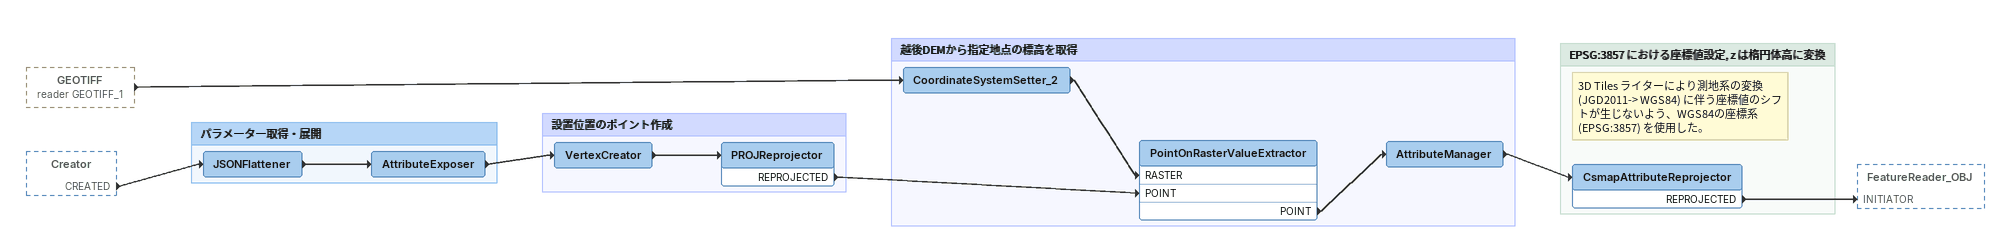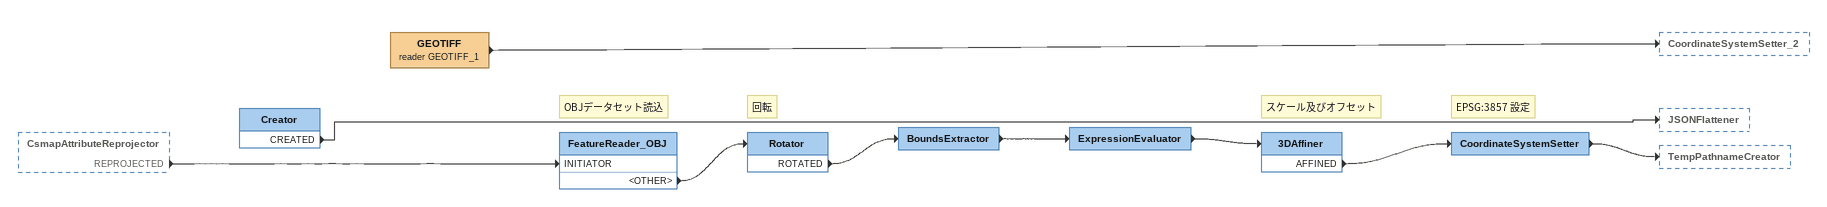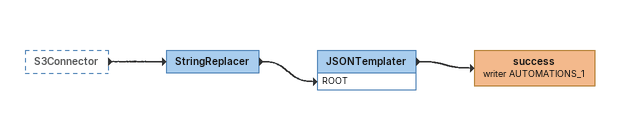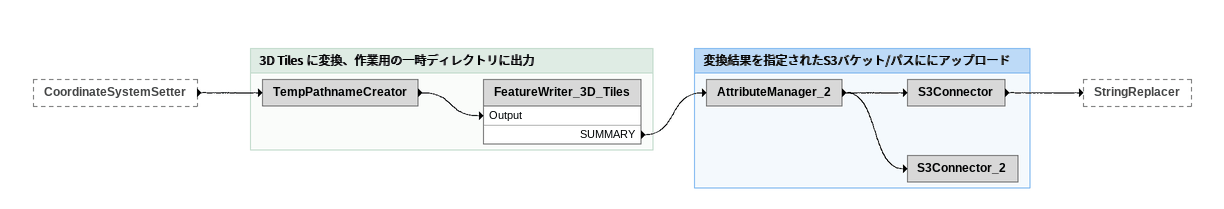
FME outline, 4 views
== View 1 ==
GEOTIFF (reader GEOTIFF_1) [outside]
    -> CoordinateSystemSetter_2
Creator [outside]
    CREATED -> JSONFlattener

Bookmark: パラメーター取得・展開
JSONFlattener
    -> AttributeExposer
AttributeExposer
    -> VertexCreator

Bookmark: 設置位置のポイント作成
VertexCreator
    -> PROJReprojector
PROJReprojector
    REPROJECTED -> PointOnRasterValueExtractor [POINT]

Bookmark: 越後DEMから指定地点の標高を取得
CoordinateSystemSetter_2
    -> PointOnRasterValueExtractor [RASTER]
PointOnRasterValueExtractor
    POINT -> AttributeManager
AttributeManager
    -> CsmapAttributeReprojector

Bookmark: EPSG:3857 における座標値設定, z は楕円体高に変換
Note: 3D Tiles ライターにより測地系の変換 (JGD2011-> WGS84) に伴う座標値のシフトが生じないよう、WGS84の座標系 (EPSG:3857) を使用した。
CsmapAttributeReprojector
    REPROJECTED -> FeatureReader_OBJ [INITIATOR]

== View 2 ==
CsmapAttributeReprojector [outside]
    REPROJECTED -> FeatureReader_OBJ [INITIATOR]
Creator
    CREATED -> JSONFlattener
GEOTIFF (reader GEOTIFF_1)
    -> CoordinateSystemSetter_2
Note: OBJデータセット読込
FeatureReader_OBJ
    <OTHER> -> Rotator
Note: 回転
Rotator
    ROTATED -> BoundsExtractor
BoundsExtractor
    -> ExpressionEvaluator
ExpressionEvaluator
    -> 3DAffiner
Note: スケール及びオフセット
3DAffiner
    AFFINED -> CoordinateSystemSetter
Note: EPSG:3857 設定
CoordinateSystemSetter
    -> TempPathnameCreator

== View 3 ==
S3Connector [outside]
    -> StringReplacer
StringReplacer
    -> JSONTemplater [ROOT]
JSONTemplater
    -> success (writer AUTOMATIONS_1)
success (writer AUTOMATIONS_1)

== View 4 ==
CoordinateSystemSetter [outside]
    -> TempPathnameCreator

Bookmark: 3D Tiles に変換、作業用の一時ディレクトリに出力
TempPathnameCreator
    -> FeatureWriter_3D_Tiles [Output]
FeatureWriter_3D_Tiles
    SUMMARY -> AttributeManager_2

Bookmark: 変換結果を指定されたS3バケット/パスににアップロード
AttributeManager_2
    -> S3Connector
    -> S3Connector_2
S3Connector
    -> StringReplacer
S3Connector_2
